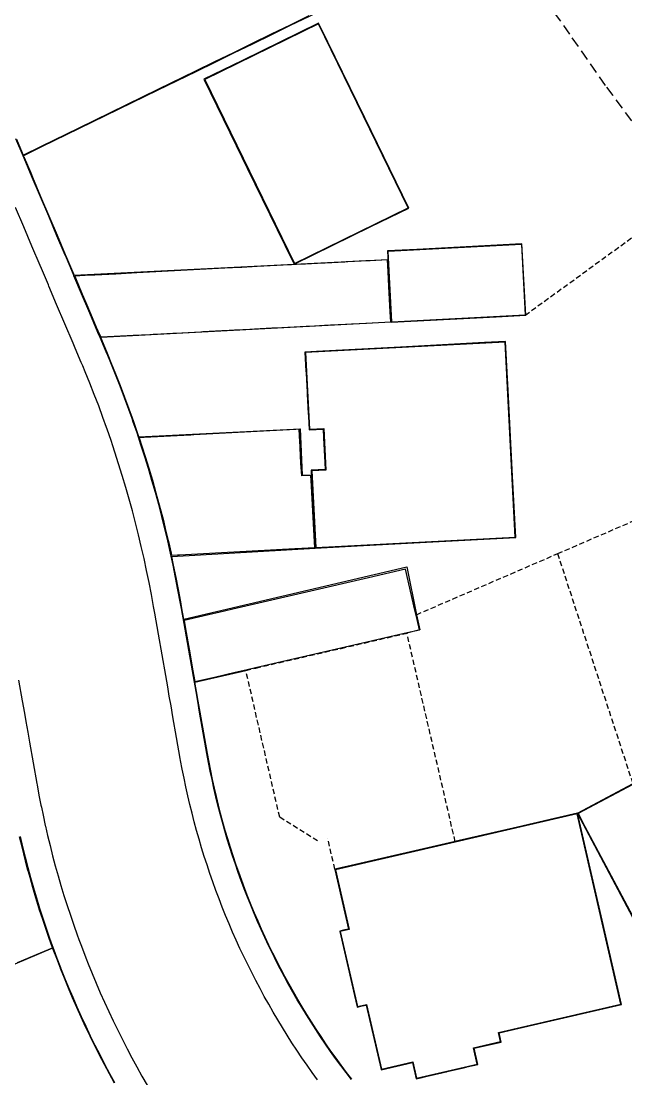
# Model space of a CAD drawing. Header units: metres. Extents: x 337936 to 338461, y 373266 to 374024.
# Drawn here: x 338154.3 to 338183.1, y 373467.2 to 373517.5 of the extents above; entities that cross this region are included whole.
import ezdxf

# ---------------------------------------------------------------- set-up
doc = ezdxf.new("R2010")
doc.units = ezdxf.units.M
doc.linetypes.add('DASHED2', pattern=[0.375, 0.25, -0.125])
for name, color, linetype in [('3D_LINES', 4, 'Continuous'), ('PLOTS EXTERNAL LEVEL', 3, 'Continuous'), ('PLOTS FFL', 1, 'Continuous')]:
    doc.layers.add(name, color=color, linetype=linetype)
doc.layers.add('GARAGES FFL', color=150, linetype='Continuous', lineweight=0)

msp = doc.modelspace()

# ---------------------------------------------------------------- linework, layer by layer
at = {"layer": '3D_LINES', "linetype": 'Continuous'}
for points in [[(338154.444, 373511.123, 34.611), (338155.304, 373511.543, 34.548), (338157.093, 373512.415, 34.414), (338160.841, 373514.243, 34.201), (338162.638, 373515.12, 34.099), (338163.537, 373515.558, 34.049), (338164.436, 373515.997, 34.001), (338165.335, 373516.435, 33.955), (338166.233, 373516.873, 33.911), (338167.132, 373517.312, 33.868), (338168.031, 373517.75, 33.828), (338168.93, 373518.188, 33.789), (338169.829, 373518.627, 33.752), (338170.727, 373519.065, 33.717), (338171.626, 373519.504, 33.685), (338172.518, 373519.938, 33.654), (338173.424, 373520.38, 33.624), (338174.319, 373520.817, 33.597), (338178.288, 373522.753, 33.476)], [(338154.096, 373511.905, 34.619), (338154.421, 373511.14, 34.613), (338155.293, 373511.565, 34.548), (338157.082, 373512.438, 34.414), (338160.83, 373514.266, 34.201), (338162.627, 373515.142, 34.099), (338163.526, 373515.581, 34.049), (338164.425, 373516.019, 34.001), (338165.324, 373516.457, 33.955), (338166.222, 373516.896, 33.911), (338167.121, 373517.334, 33.868), (338168.02, 373517.773, 33.828)], [(338156.845, 373505.427, 34.543), (338167.3, 373505.958, 34.5), (338171.761, 373506.183, 34.5)], [(338171.918, 373503.196, 34.5), (338158.103, 373502.465, 34.479)], [(338171.918, 373503.196, 34.5), (338171.918, 373503.196, 34.5)], [(338159.917, 373497.754, 34.386), (338167.591, 373498.136, 34.599), (338167.684, 373495.923, 34.54), (338168.122, 373495.946, 34.547)], [(338161.482, 373492.067, 34.279), (338168.304, 373492.465, 34.501)], [(338162.052, 373489.09, 34.222), (338172.655, 373491.565, 34.331), (338173.118, 373489.299, 34.28), (338173.277, 373488.573, 34.257), (338172.663, 373488.422, 34.25)], [(338162.581, 373486.089, 34.174), (338165.003, 373486.653, 34.18)], [(338186.739, 373468.636, 33.617), (338180.772, 373479.86, 33.84), (338183.421, 373481.268, 33.777), (338189.059, 373470.655, 33.56)], [(338154.141, 373472.761, 34.052), (338155.046, 373473.145, 34.055), (338155.806, 373473.468, 34.057), (338155.656, 373473.909, 34.062), (338155.496, 373474.378, 34.067), (338155.333, 373474.856, 34.072), (338155.195, 373475.259, 34.076), (338155.162, 373475.372, 34.077), (338155.023, 373475.843, 34.082), (338154.88, 373476.331, 34.087), (338154.74, 373476.804, 34.092), (338154.661, 373477.074, 34.094), (338154.642, 373477.149, 34.095), (338154.611, 373477.275, 34.097), (338154.363, 373478.268, 34.107), (338154.244, 373478.747, 34.111)], [(338155.815, 373473.444, 34.057), (338150.946, 373471.392, 34.042), (338150.143, 373473.259, 33.976)]]:
    msp.add_polyline3d(points, dxfattribs=at)
at = {"layer": '3D_LINES', "linetype": 'DASHED2', "ltscale": 2}
for points in [[(338182.109, 373514.456, 33.78), (338180.407, 373516.884, 33.8), (338178.705, 373519.313, 33.819)], [(338193.83, 373498.581, 33.65), (338193.752, 373498.686, 33.651), (338189.888, 373503.92, 33.74), (338186.075, 373509.085, 33.826), (338186.033, 373509.141, 33.828), (338182.469, 373513.969, 33.875), (338182.109, 373514.456, 33.78)]]:
    msp.add_polyline3d(points, dxfattribs=at)
at = {"layer": '3D_LINES'}
for points in [[(338170.022, 373467.203, 33.919), (338169.768, 373467.534, 33.924), (338169.518, 373467.868, 33.929), (338169.272, 373468.205, 33.935), (338169.03, 373468.545, 33.94), (338168.792, 373468.888, 33.945), (338168.558, 373469.234, 33.951), (338168.328, 373469.582, 33.956), (338168.103, 373469.933, 33.961), (338167.881, 373470.287, 33.966), (338167.664, 373470.643, 33.972), (338167.451, 373471.002, 33.977), (338167.243, 373471.363, 33.982), (338167.038, 373471.727, 33.988), (338166.838, 373472.093, 33.993), (338166.642, 373472.461, 33.998), (338166.451, 373472.832, 34.003), (338166.264, 373473.205, 34.009), (338166.081, 373473.58, 34.014), (338165.903, 373473.958, 34.019), (338165.73, 373474.337, 34.024), (338165.56, 373474.718, 34.03), (338165.396, 373475.102, 34.035), (338165.236, 373475.487, 34.04), (338165.08, 373475.874, 34.046), (338164.929, 373476.263, 34.051), (338164.783, 373476.654, 34.056), (338164.642, 373477.047, 34.061), (338164.505, 373477.441, 34.067), (338164.372, 373477.836, 34.072), (338164.245, 373478.234, 34.077), (338164.122, 373478.632, 34.083), (338164.004, 373479.033, 34.088), (338163.89, 373479.434, 34.093), (338163.782, 373479.837, 34.098), (338163.678, 373480.241, 34.104), (338163.579, 373480.646, 34.109), (338163.484, 373481.053, 34.114), (338163.395, 373481.46, 34.119), (338163.31, 373481.869, 34.125), (338163.23, 373482.278, 34.13), (338163.155, 373482.694, 34.135), (338162.981, 373483.679, 34.147), (338162.807, 373484.664, 34.158), (338162.715, 373485.188, 34.164), (338162.634, 373485.649, 34.169), (338162.556, 373486.088, 34.174), (338162.46, 373486.633, 34.18), (338162.286, 373487.618, 34.193), (338162.113, 373488.603, 34.213), (338161.939, 373489.588, 34.232), (338161.883, 373489.903, 34.239), (338161.777, 373490.486, 34.25), (338161.665, 373491.068, 34.26), (338161.546, 373491.649, 34.271), (338161.421, 373492.228, 34.282), (338161.29, 373492.806, 34.293), (338161.153, 373493.383, 34.303), (338161.009, 373493.958, 34.314), (338160.859, 373494.531, 34.325), (338160.703, 373495.103, 34.336), (338160.54, 373495.673, 34.347), (338160.372, 373496.242, 34.357), (338160.197, 373496.808, 34.368), (338160.017, 373497.373, 34.379), (338159.898, 373497.732, 34.386), (338159.898, 373497.732, 34.386), (338159.83, 373497.935, 34.39), (338159.637, 373498.496, 34.4), (338159.59, 373498.629, 34.403), (338159.438, 373499.054, 34.411), (338159.233, 373499.61, 34.422), (338159.022, 373500.164, 34.433), (338158.805, 373500.716, 34.444), (338158.582, 373501.265, 34.454), (338158.433, 373501.623, 34.461), (338158.433, 373501.623, 34.461), (338158.363, 373501.788, 34.465), (338158.073, 373502.47, 34.479), (338157.972, 373502.709, 34.485), (338157.581, 373503.629, 34.505), (338157.191, 373504.55, 34.524), (338156.826, 373505.409, 34.543), (338156.8, 373505.47, 34.544), (338156.469, 373506.251, 34.561), (338156.409, 373506.391, 34.564), (338156.018, 373507.311, 34.577), (338155.628, 373508.232, 34.588), (338155.237, 373509.152, 34.598), (338154.846, 373510.073, 34.607), (338154.765, 373510.264, 34.608), (338154.765, 373510.264, 34.608), (338154.456, 373510.993, 34.614), (338154.408, 373511.106, 34.615), (338154.408, 373511.106, 34.615), (338154.065, 373511.914, 34.621)], [(338156.845, 373505.427, 34.543), (338156.823, 373505.48, 34.544), (338156.492, 373506.26, 34.561), (338156.432, 373506.401, 34.564), (338156.041, 373507.321, 34.577), (338155.651, 373508.242, 34.588), (338155.26, 373509.162, 34.598), (338154.869, 373510.083, 34.607), (338154.788, 373510.274, 34.608), (338154.479, 373511.003, 34.614), (338154.455, 373511.059, 34.615)], [(338168.411, 373467.199, 33.881), (338168.16, 373467.545, 33.886), (338167.914, 373467.894, 33.891), (338167.671, 373468.245, 33.897), (338167.433, 373468.599, 33.902), (338167.199, 373468.956, 33.907), (338166.969, 373469.316, 33.912), (338166.743, 373469.679, 33.917), (338166.522, 373470.044, 33.923), (338166.305, 373470.411, 33.928), (338166.092, 373470.781, 33.933), (338165.883, 373471.154, 33.938), (338165.679, 373471.529, 33.943), (338165.479, 373471.906, 33.949), (338165.284, 373472.286, 33.954), (338165.093, 373472.668, 33.959), (338164.906, 373473.052, 33.964), (338164.724, 373473.438, 33.97), (338164.547, 373473.826, 33.975), (338164.374, 373474.217, 33.98), (338164.206, 373474.609, 33.985), (338164.042, 373475.003, 33.99), (338163.883, 373475.4, 33.996), (338163.729, 373475.798, 34.001), (338163.579, 373476.198, 34.006), (338163.434, 373476.599, 34.011), (338163.293, 373477.002, 34.016), (338163.158, 373477.407, 34.022), (338163.027, 373477.814, 34.027), (338162.9, 373478.221, 34.032), (338162.779, 373478.631, 34.037), (338162.662, 373479.041, 34.042), (338162.551, 373479.454, 34.048), (338162.444, 373479.867, 34.053), (338162.342, 373480.281, 34.058), (338162.244, 373480.697, 34.063), (338162.152, 373481.114, 34.069), (338162.064, 373481.532, 34.074), (338161.982, 373481.951, 34.079), (338161.904, 373482.372, 34.084), (338161.886, 373482.471, 34.085), (338161.712, 373483.455, 34.097), (338161.539, 373484.44, 34.108), (338161.446, 373484.965, 34.114), (338161.365, 373485.425, 34.068), (338161.288, 373485.865, 34.024), (338161.191, 373486.41, 34.03), (338161.018, 373487.395, 34.043), (338160.844, 373488.379, 34.063), (338160.671, 373489.364, 34.082), (338160.615, 373489.681, 34.089), (338160.511, 373490.252, 34.1), (338160.4, 373490.824, 34.111), (338160.283, 373491.395, 34.121), (338160.161, 373491.964, 34.132), (338160.031, 373492.532, 34.143), (338159.896, 373493.099, 34.154), (338159.755, 373493.664, 34.165), (338159.607, 373494.227, 34.176), (338159.453, 373494.789, 34.186), (338159.293, 373495.349, 34.197), (338159.127, 373495.908, 34.208), (338158.955, 373496.464, 34.219), (338158.777, 373497.018, 34.23), (338158.676, 373497.324, 34.236), (338158.593, 373497.572, 34.269), (338158.404, 373498.12, 34.343), (338158.375, 373498.202, 34.353), (338158.207, 373498.671, 34.362), (338158.005, 373499.217, 34.373), (338157.797, 373499.761, 34.384), (338157.583, 373500.302, 34.395), (338157.363, 373500.841, 34.406), (338157.246, 373501.123, 34.411), (338157.177, 373501.284, 34.396), (338156.888, 373501.967, 34.329), (338156.786, 373502.205, 34.335), (338156.396, 373503.126, 34.355), (338156.005, 373504.046, 34.374), (338155.64, 373504.906, 34.393), (338155.614, 373504.967, 34.402), (338155.283, 373505.747, 34.511), (338155.224, 373505.887, 34.514), (338154.833, 373506.808, 34.527), (338154.442, 373507.728, 34.538), (338154.051, 373508.649, 34.548)], [(338159.917, 373497.754, 34.386), (338159.853, 373497.943, 34.39), (338159.66, 373498.504, 34.4), (338159.613, 373498.638, 34.403), (338159.461, 373499.062, 34.411), (338159.256, 373499.619, 34.422), (338159.045, 373500.173, 34.433), (338158.828, 373500.725, 34.444), (338158.605, 373501.274, 34.454), (338158.456, 373501.633, 34.461), (338158.386, 373501.798, 34.465), (338158.103, 373502.465, 34.479)], [(338162.052, 373489.09, 34.222), (338161.964, 373489.592, 34.232), (338161.908, 373489.907, 34.239), (338161.802, 373490.491, 34.25), (338161.689, 373491.073, 34.26), (338161.571, 373491.654, 34.271), (338161.482, 373492.067, 34.279)], [(338154.199, 373486.192, 34.041), (338154.373, 373485.207, 34.03), (338154.476, 373484.622, 34.023), (338154.546, 373484.223, 34.063), (338154.635, 373483.722, 34.113), (338154.72, 373483.238, 34.108), (338154.894, 373482.253, 34.097), (338155.067, 373481.268, 34.085), (338155.077, 373481.212, 34.085), (338155.166, 373480.729, 34.08), (338155.26, 373480.247, 34.075), (338155.28, 373480.15, 34.074), (338155.36, 373479.763, 34.027), (338155.465, 373479.284, 33.969), (338155.475, 373479.241, 33.964), (338155.576, 373478.801, 33.96), (338155.693, 373478.323, 33.954), (338155.814, 373477.845, 33.949), (338155.941, 373477.369, 33.944), (338156.074, 373476.894, 33.939), (338156.212, 373476.421, 33.934), (338156.355, 373475.95, 33.929), (338156.503, 373475.48, 33.924), (338156.657, 373475.012, 33.919), (338156.816, 373474.545, 33.914), (338156.98, 373474.082, 33.909), (338157.06, 373473.862, 33.907), (338157.151, 373473.617, 33.932), (338157.325, 373473.159, 33.98), (338157.39, 373472.992, 33.997), (338157.506, 373472.698, 33.994), (338157.691, 373472.242, 33.989), (338157.881, 373471.788, 33.984), (338158.077, 373471.335, 33.979), (338158.278, 373470.885, 33.974), (338158.484, 373470.438, 33.969), (338158.694, 373469.992, 33.963), (338158.91, 373469.549, 33.958), (338159.131, 373469.109, 33.953), (338159.357, 373468.671, 33.948), (338159.588, 373468.236, 33.943), (338159.824, 373467.803, 33.938), (338160.065, 373467.373, 33.933), (338160.31, 373466.946, 33.928)], [(338170.041, 373467.218, 33.919), (338169.788, 373467.549, 33.924), (338169.538, 373467.883, 33.929), (338169.292, 373468.22, 33.935), (338169.05, 373468.56, 33.94), (338168.813, 373468.902, 33.945), (338168.579, 373469.248, 33.951), (338168.349, 373469.596, 33.956), (338168.124, 373469.946, 33.961), (338167.903, 373470.3, 33.966), (338167.686, 373470.656, 33.972), (338167.473, 373471.014, 33.977), (338167.264, 373471.375, 33.982), (338167.06, 373471.739, 33.988), (338166.86, 373472.105, 33.993), (338166.664, 373472.473, 33.998), (338166.473, 373472.843, 34.003), (338166.286, 373473.216, 34.009), (338166.104, 373473.591, 34.014), (338165.926, 373473.968, 34.019), (338165.752, 373474.347, 34.024), (338165.583, 373474.728, 34.03), (338165.419, 373475.111, 34.035), (338165.259, 373475.497, 34.04), (338165.104, 373475.883, 34.046), (338164.953, 373476.272, 34.051), (338164.807, 373476.663, 34.056), (338164.665, 373477.055, 34.061), (338164.528, 373477.449, 34.067), (338164.396, 373477.844, 34.072), (338164.269, 373478.241, 34.077), (338164.146, 373478.64, 34.083), (338164.028, 373479.039, 34.088), (338163.914, 373479.441, 34.093), (338163.806, 373479.843, 34.098), (338163.702, 373480.247, 34.104), (338163.603, 373480.652, 34.109), (338163.509, 373481.058, 34.114), (338163.419, 373481.466, 34.119), (338163.335, 373481.874, 34.125), (338163.255, 373482.283, 34.13), (338163.179, 373482.699, 34.135), (338163.005, 373483.683, 34.147), (338162.832, 373484.668, 34.158), (338162.739, 373485.193, 34.164), (338162.658, 373485.653, 34.169), (338162.581, 373486.089, 34.174)], [(338154.266, 373478.75, 34.112), (338154.381, 373478.261, 34.107), (338154.503, 373477.773, 34.102), (338154.629, 373477.287, 34.097), (338154.762, 373476.802, 34.092), (338154.899, 373476.318, 34.087), (338155.042, 373475.836, 34.082), (338155.191, 373475.356, 34.077), (338155.345, 373474.877, 34.072), (338155.504, 373474.401, 34.067), (338155.669, 373473.926, 34.062), (338155.839, 373473.452, 34.057), (338155.851, 373473.419, 34.057), (338155.851, 373473.419, 34.057), (338156.014, 373472.981, 34.052), (338156.19, 373472.524, 34.047), (338156.19, 373472.524, 34.047), (338156.194, 373472.512, 34.047), (338156.38, 373472.045, 34.042), (338156.571, 373471.58, 34.037), (338156.768, 373471.117, 34.032), (338156.969, 373470.656, 34.027), (338157.176, 373470.198, 34.022), (338157.387, 373469.742, 34.017), (338157.604, 373469.288, 34.012), (338157.826, 373468.837, 34.007), (338158.053, 373468.389, 34.002), (338158.285, 373467.943, 33.997), (338158.522, 373467.499, 33.992), (338158.764, 373467.059, 33.987)], [(338155.815, 373473.444, 34.057), (338155.828, 373473.41, 34.057), (338155.991, 373472.972, 34.052), (338156.166, 373472.515, 34.047), (338156.171, 373472.503, 34.047), (338156.357, 373472.035, 34.042), (338156.548, 373471.57, 34.037), (338156.745, 373471.107, 34.032), (338156.946, 373470.646, 34.027), (338157.153, 373470.188, 34.022), (338157.365, 373469.731, 34.017), (338157.582, 373469.277, 34.012), (338157.804, 373468.826, 34.007), (338158.031, 373468.377, 34.002), (338158.263, 373467.931, 33.997), (338158.5, 373467.487, 33.992), (338158.742, 373467.046, 33.987)]]:
    msp.add_polyline3d(points, dxfattribs=at)
at = {"layer": '3D_LINES', "linetype": 'DASHED2'}
for points in [[(338186.073, 373509.17, 33.825), (338178.312, 373503.531, 34.5)], [(338179.838, 373492.202, 34.25), (338186.291, 373494.989, 33.95)], [(338173.118, 373489.299, 34.28), (338179.838, 373492.202, 34.25), (338179.838, 373492.202, 34.25)], [(338183.421, 373481.268, 33.777), (338179.838, 373492.202, 34.25)], [(338165.003, 373486.653, 34.18), (338165.474, 373486.762, 34.175), (338169.53, 373487.698, 34.218), (338172.453, 373488.373, 34.248), (338172.663, 373488.422, 34.25)], [(338174.962, 373478.509, 33.9), (338172.663, 373488.422, 34.25)], [(338166.615, 373479.67, 33.95), (338165.003, 373486.653, 34.18)], [(338168.414, 373478.546, 33.9), (338166.615, 373479.67, 33.95)], [(338169.238, 373477.197, 33.9), (338168.901, 373478.659, 33.9)]]:
    msp.add_polyline3d(points, dxfattribs=at)
at = {"layer": '3D_LINES', "linetype": 'Continuous'}
for points in [[(338171.737, 373506.166, 34.499), (338170.919, 373506.123, 34.482), (338170.776, 373506.115, 34.48), (338170.714, 373506.112, 34.48), (338169.778, 373506.063, 34.46), (338169.717, 373506.06, 34.461), (338168.776, 373506.01, 34.442), (338168.694, 373506.006, 34.445), (338167.844, 373505.962, 34.436), (338167.415, 373505.939, 34.482), (338167.171, 373505.926, 34.479), (338166.78, 373505.906, 34.422), (338165.857, 373505.857, 34.411), (338165.8, 373505.855, 34.408), (338164.808, 373505.803, 34.396), (338164.37, 373505.78, 34.391), (338164.3, 373505.776, 34.39), (338159.826, 373505.541, 34.454), (338158.824, 373505.489, 34.484), (338157.821, 373505.436, 34.514), (338157.362, 373505.412, 34.526), (338156.863, 373505.386, 34.542), (338156.895, 373505.31, 34.54), (338157.227, 373504.528, 34.524), (338157.394, 373504.135, 34.515), (338157.616, 373503.613, 34.504), (338157.893, 373502.959, 34.49), (338157.929, 373502.875, 34.488), (338157.996, 373502.717, 34.485), (338158.113, 373502.498, 34.48), (338159.364, 373502.563, 34.483), (338159.641, 373502.578, 34.484), (338160.434, 373502.619, 34.486), (338160.594, 373502.628, 34.485), (338160.675, 373502.632, 34.486), (338161.536, 373502.677, 34.473), (338161.963, 373502.699, 34.471), (338162.871, 373502.747, 34.458), (338162.962, 373502.752, 34.46), (338163.869, 373502.799, 34.447), (338163.96, 373502.804, 34.449), (338164.458, 373502.83, 34.442), (338164.868, 373502.852, 34.447), (338164.959, 373502.856, 34.449), (338165.421, 373502.881, 34.465), (338166.245, 373502.924, 34.474), (338166.433, 373502.934, 34.472), (338167.874, 373503.009, 34.489), (338168.028, 373503.017, 34.489), (338168.749, 373503.055, 34.497), (338169.027, 373503.07, 34.497), (338169.747, 373503.107, 34.498), (338170.025, 373503.122, 34.498), (338170.746, 373503.16, 34.499), (338171.024, 373503.174, 34.499), (338171.892, 373503.22, 34.5), (338171.867, 373503.692, 34.5), (338171.819, 373504.595, 34.5), (338171.804, 373504.89, 34.5), (338171.767, 373505.599, 34.499), (338171.737, 373506.166, 34.499)], [(338168.098, 373495.921, 34.543), (338167.812, 373495.906, 34.536), (338167.659, 373495.898, 34.54), (338167.627, 373496.499, 34.631), (338167.57, 373497.593, 34.631), (338167.562, 373497.739, 34.629), (338167.558, 373497.82, 34.626), (338167.543, 373498.108, 34.599), (338167.377, 373498.099, 34.58), (338165.836, 373498.018, 34.468), (338165.541, 373498.003, 34.439), (338162.524, 373497.845, 34.36), (338162.388, 373497.837, 34.36), (338162.111, 373497.823, 34.352), (338162.05, 373497.82, 34.353), (338160.167, 373497.721, 34.382), (338159.932, 373497.709, 34.385), (338160.209, 373496.821, 34.368), (338160.383, 373496.263, 34.358), (338160.559, 373495.699, 34.347), (338160.725, 373495.086, 34.336), (338160.877, 373494.523, 34.325), (338161.034, 373493.944, 34.315), (338161.064, 373493.831, 34.312), (338161.102, 373493.69, 34.31), (338161.172, 373493.392, 34.304), (338161.306, 373492.824, 34.294), (338161.318, 373492.771, 34.293), (338161.447, 373492.222, 34.283), (338161.468, 373492.131, 34.281), (338161.752, 373492.146, 34.293), (338161.841, 373492.151, 34.297), (338163.839, 373492.256, 34.381), (338165.306, 373492.333, 34.42), (338166.467, 373492.393, 34.45), (338167.333, 373492.439, 34.469), (338167.345, 373492.439, 34.469), (338168.278, 373492.488, 34.499), (338168.249, 373493.047, 34.499), (338168.233, 373493.335, 34.499), (338168.125, 373495.403, 34.499), (338168.098, 373495.921, 34.543)], [(338172.593, 373491.459, 34.331), (338170.832, 373491.052, 34.313), (338167.894, 373490.374, 34.282), (338164.393, 373489.566, 34.245), (338163.988, 373489.472, 34.241), (338163.021, 373489.249, 34.231), (338162.959, 373489.235, 34.231), (338162.063, 373489.028, 34.222), (338162.135, 373488.62, 34.213), (338162.304, 373487.66, 34.194), (338162.317, 373487.586, 34.192), (338162.487, 373486.625, 34.18), (338162.576, 373486.119, 34.174), (338163.52, 373486.336, 34.175), (338164.502, 373486.563, 34.175), (338164.997, 373486.677, 34.181), (338165.465, 373486.785, 34.176), (338169.516, 373487.721, 34.218), (338172.468, 373488.402, 34.249), (338172.68, 373488.451, 34.251), (338173.257, 373488.584, 34.257), (338173.098, 373489.272, 34.279), (338173.041, 373489.521, 34.281), (338172.593, 373491.459, 34.331)], [(338183.411, 373481.235, 33.777), (338180.806, 373479.85, 33.851), (338181.132, 373479.237, 33.838), (338183.015, 373475.696, 33.764), (338184.892, 373472.164, 33.691), (338185.766, 373470.521, 33.656), (338185.841, 373470.38, 33.654), (338186.322, 373469.475, 33.635), (338186.759, 373468.655, 33.618), (338186.839, 373468.728, 33.615), (338187.105, 373468.971, 33.609), (338187.372, 373469.216, 33.602), (338187.637, 373469.458, 33.595), (338187.912, 373469.709, 33.588), (338188.225, 373469.968, 33.58), (338188.502, 373470.197, 33.574), (338189.043, 373470.643, 33.561), (338188.596, 373471.483, 33.577), (338188.591, 373471.493, 33.577), (338188.576, 373471.52, 33.577), (338187.649, 373473.263, 33.611), (338185.627, 373477.066, 33.69), (338183.411, 373481.235, 33.777)]]:
    msp.add_polyline3d(points, close=True, dxfattribs=at)
at = {"layer": 'GARAGES FFL', "linetype": 'Continuous', "elevation": 34.5}
msp.add_lwpolyline([(338178.11, 373506.895), (338171.766, 373506.563), (338171.941, 373503.222), (338178.285, 373503.555)], close=True, dxfattribs=at)
at = {"layer": 'PLOTS EXTERNAL LEVEL', "linetype": 'Continuous'}
for points in [[(338168.465, 373517.405, 34.5), (338164.811, 373515.623, 34.232), (338163.013, 373514.747, 34.1), (338164.546, 373511.604, 34.65), (338165.072, 373510.526, 34.65), (338166.862, 373506.857, 34.53), (338167.3, 373505.958, 34.5), (338170.953, 373507.74, 34.5), (338172.751, 373508.617, 34.5), (338170.657, 373512.911, 34.5), (338168.903, 373516.506, 34.5), (338168.465, 373517.405, 34.5)], [(338178.134, 373506.921, 34.5), (338173.141, 373506.66, 34.5), (338171.74, 373506.586, 34.5), (338171.918, 373503.196, 34.5), (338176.911, 373503.458, 34.5), (338178.312, 373503.531, 34.5), (338178.134, 373506.921, 34.5)], [(338177.356, 373502.28, 34.5), (338176.356, 373502.227, 34.5), (338172.361, 373502.018, 34.5), (338168.367, 373501.809, 34.5), (338167.816, 373501.778, 34.515), (338167.863, 373500.875, 34.543), (338167.868, 373500.78, 34.543), (338167.916, 373499.871, 34.571), (338167.921, 373499.781, 34.571), (338167.969, 373498.867, 34.6), (338167.976, 373498.726, 34.6), (338168.01, 373498.082, 34.619), (338168.684, 373498.118, 34.639), (338168.705, 373497.709, 34.65), (338168.767, 373496.533, 34.65), (338168.784, 373496.197, 34.622), (338168.11, 373496.162, 34.563), (338168.148, 373495.452, 34.51), (338168.277, 373492.98, 34.508), (338168.304, 373492.465, 34.501), (338170.301, 373492.569, 34.469), (338173.297, 373492.727, 34.421), (338177.844, 373492.965, 34.35), (338177.691, 373495.881, 34.5), (338177.478, 373499.954, 34.5), (338177.356, 373502.28, 34.5)], [(338180.772, 373479.86, 33.84), (338179.681, 373479.608, 34.05), (338177.927, 373479.203, 34.05), (338174.95, 373478.516, 33.9), (338174.888, 373478.502, 33.917), (338170.016, 373477.377, 33.917), (338169.522, 373477.263, 33.917), (338169.238, 373477.197, 33.9), (338169.239, 373477.192, 33.997), (338169.24, 373477.189, 34.05), (338169.894, 373474.356, 34.05), (338169.715, 373474.315, 34.05), (338169.697, 373474.311, 33.988), (338169.648, 373474.3, 33.988), (338169.466, 373474.253, 34.018), (338169.467, 373474.249, 34.05), (338170.169, 373471.208, 34.05), (338170.297, 373470.656, 34.037), (338170.298, 373470.65, 34.029), (338170.539, 373470.705, 34.05), (338170.727, 373470.749, 34.05), (338171.435, 373467.681, 34.05), (338171.437, 373467.671, 33.9), (338171.438, 373467.67, 33.9), (338172.93, 373468.014, 33.9), (338173.107, 373467.247, 33.881), (338173.383, 373467.311, 33.881), (338173.443, 373467.324, 33.879), (338173.504, 373467.339, 33.877), (338173.566, 373467.353, 33.875), (338173.63, 373467.368, 33.873), (338174.321, 373467.527, 33.873), (338174.383, 373467.542, 33.871), (338174.458, 373467.559, 33.869), (338174.548, 373467.58, 33.867), (338174.575, 373467.586, 33.867), (338175.298, 373467.753, 33.866), (338175.362, 373467.768, 33.865), (338175.426, 373467.782, 33.864), (338175.49, 373467.797, 33.863), (338175.516, 373467.803, 33.863), (338176.032, 373467.922, 33.863), (338175.855, 373468.69, 33.9), (338177.15, 373468.989, 33.9), (338177.049, 373469.428, 33.9), (338177.522, 373469.537, 34.05), (338178.692, 373469.807, 34.05), (338182.87, 373470.772, 33.9), (338181.897, 373474.988, 33.872), (338180.772, 373479.86, 33.84)]]:
    msp.add_polyline3d(points, close=True, dxfattribs=at)
at = {"layer": 'PLOTS FFL', "linetype": 'Continuous'}
for points, elevation in [([(338168.453, 373517.372), (338163.047, 373514.735), (338167.311, 373505.992), (338172.718, 373508.628)], 34.65), ([(338177.332, 373502.254), (338167.842, 373501.756), (338168.033, 373498.109), (338168.707, 373498.144), (338168.811, 373496.174), (338168.137, 373496.138), (338168.328, 373492.491), (338177.818, 373492.988)], 34.65), ([(338180.754, 373479.83), (338174.956, 373478.492), (338169.268, 373477.178), (338169.924, 373474.338), (338169.495, 373474.239), (338170.317, 373470.68), (338170.746, 373470.779), (338171.456, 373467.7), (338172.948, 373468.044), (338173.126, 373467.277), (338176.002, 373467.941), (338175.825, 373468.708), (338177.12, 373469.007), (338177.019, 373469.446), (338182.841, 373470.79)], 34.05)]:
    msp.add_lwpolyline(points, close=True, dxfattribs=dict(at, elevation=elevation))

doc.saveas('drawing.dxf')
